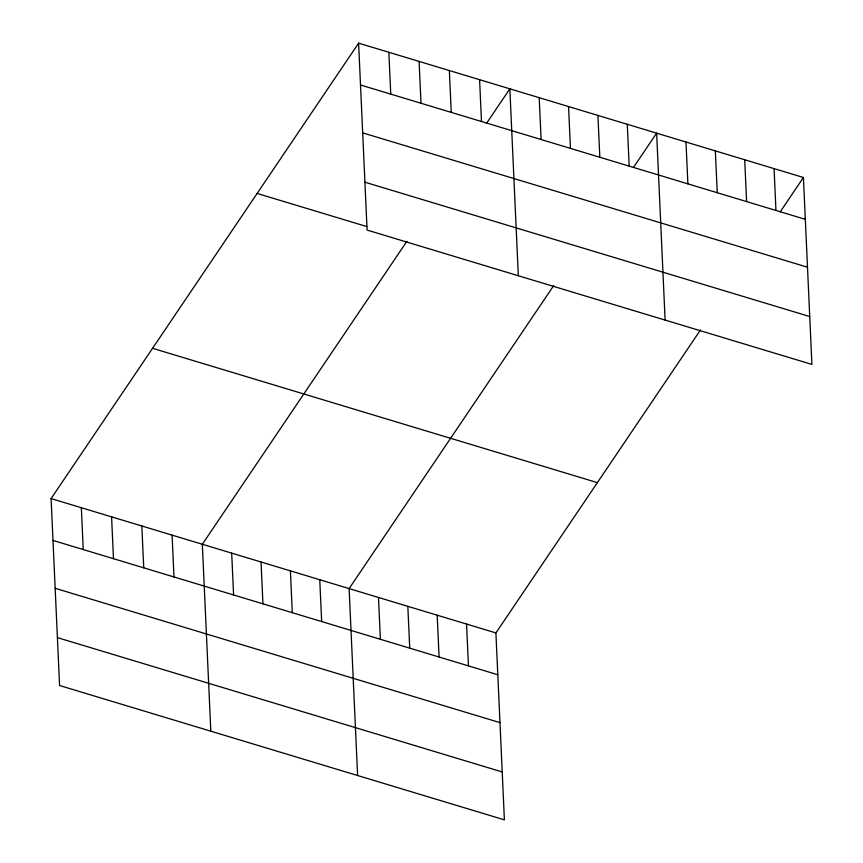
<?xml version="1.0" encoding="UTF-8"?>
<svg xmlns="http://www.w3.org/2000/svg" width="863" height="863" viewBox="0 0 863 863"><rect width="100%" height="100%" fill="white"/><g stroke="black" fill="none" stroke-linecap="round" stroke-linejoin="round"><path stroke-width="1.29" d="M700.486 329.936L495.901 632.924L504.391 819.85L59.579 685.513L51.09 498.587L358.609 43.15L803.421 177.487L811.91 364.413L367.099 230.076L358.609 43.15M406.915 241.273L202.33 544.262L210.82 731.188M486.646 123.182L509.839 88.824L518.329 275.75M553.701 285.599L349.116 588.588L357.606 775.513M633.431 167.508L656.635 133.161L665.114 320.087M780.228 211.845L803.421 177.487M360.507 84.984L805.319 219.321M362.676 132.87L807.488 267.206M364.92 182.201L809.731 316.538M257.131 193.441L366.775 226.559M152.568 348.296L597.39 482.633M51.09 498.587L495.901 632.924M52.988 540.421L497.811 674.758M55.167 588.296L499.979 722.633M57.411 637.628L502.223 771.964M774.057 168.619L775.956 210.453M744.704 159.752L746.603 201.586M715.341 150.885L717.25 192.719M685.988 142.017L687.887 183.851M627.272 124.294L629.17 166.128M597.919 115.426L599.817 157.26M568.555 106.559L570.454 148.393M539.202 97.692L541.101 139.526M479.591 79.687L481.489 121.521M449.343 70.55L451.252 112.384M466.549 624.057L468.447 665.891M419.094 61.424L421.004 103.258M437.196 615.19L439.094 657.023M388.857 52.287L390.756 94.121M407.832 606.322L409.731 648.156M378.479 597.455L380.378 639.289M319.763 579.731L321.662 621.565M290.399 570.864L292.298 612.698M261.047 561.996L262.945 603.83M231.683 553.129L233.593 594.963M172.082 535.125L173.981 576.959M141.834 525.988L143.733 567.822M111.586 516.861L113.485 558.695M81.338 507.724L83.236 549.558"/></g></svg>
